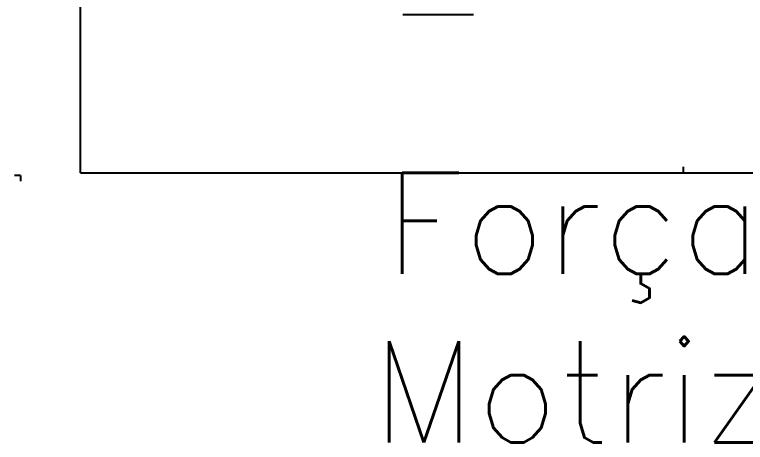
# Model space of a CAD drawing. Extents: x -8 to 729, y -363 to 534.
# Drawn here: x 634.3 to 692.1, y -23.3 to 10.5 of the extents above; entities that cross this region are included whole.
import ezdxf

# ---------------------------------------------------------------- set-up
doc = ezdxf.new("R2010")
doc.units = 0
doc.header["$LTSCALE"] = 0.8
doc.header["$MEASUREMENT"] = 0
doc.layers.get('0').update_dxf_attribs({"color": 3, "linetype": 'CONTINUOUS'})
doc.layers.add('1', color=7, linetype='CONTINUOUS')
doc.layers.add('Desenho base', color=7, linetype='CONTINUOUS')
doc.styles.get("Standard").update_dxf_attribs({"font": 'ROMANS'})

# ---------------------------------------------------------------- blocks, each defined once
blk = doc.blocks.new('Folha A3')
at = {"color": 0}
for p, q in [((21, 1), (21, 288)), ((231, 3), (231, 1)), ((0, 0), (-2, 0)), ((0, 0), (0, -2)), ((21, 1), (411, 1))]:
    blk.add_line(p, q, dxfattribs=at)

msp = doc.modelspace()

# ---------------------------------------------------------------- linework, layer by layer
at = {"layer": 'Desenho base'}
msp.add_line((670.597, 10.526), (664.997, 10.526), dxfattribs=at)

# ---------------------------------------------------------------- block references
at = {"layer": 'Desenho base', "xscale": 0.2268822454281782, "yscale": 0.2268822454281782, "zscale": 0.2268822454281782}
msp.add_blockref('Folha A3', (634.764, -2.197), dxfattribs=at)

# ---------------------------------------------------------------- texts
at = {"layer": '1', "insert": (678.504, -12.649), "char_height": 8, "attachment_point": 5}
msp.add_mtext_dynamic_manual_height_columns('Força Motriz', width=63.19061, gutter_width=15, heights=[0], dxfattribs=at)

doc.saveas('drawing.dxf')
